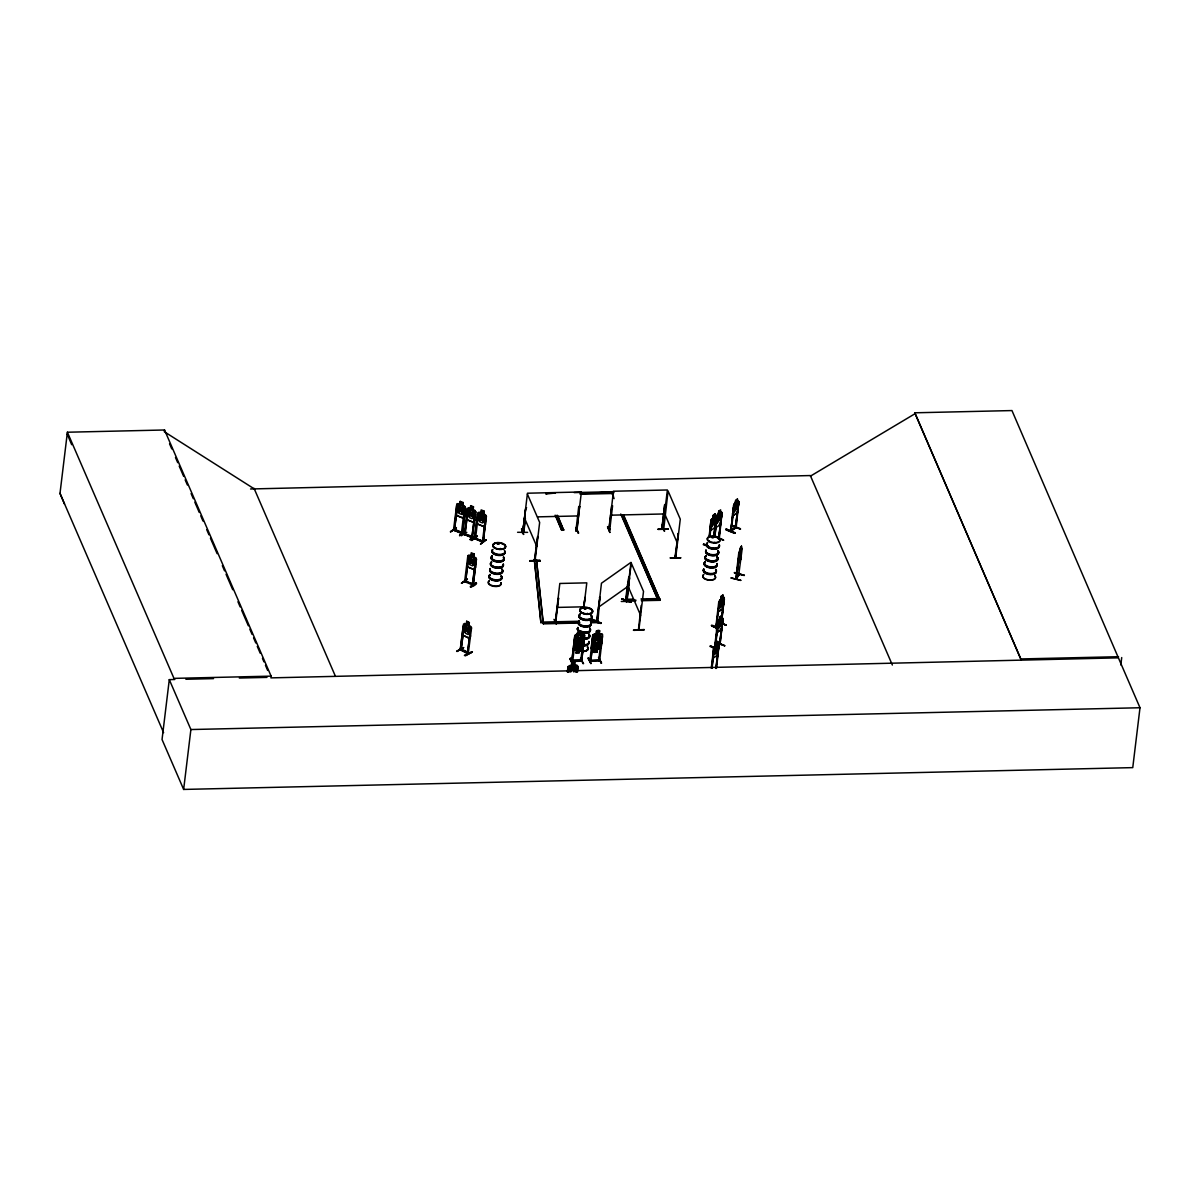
<?xml version="1.0" encoding="UTF-8"?>
<svg xmlns="http://www.w3.org/2000/svg" width="1200" height="1200" viewBox="0 0 1200 1200"><rect width="100%" height="100%" fill="white"/><g stroke="black" fill="none" stroke-linecap="round" stroke-linejoin="round"><path stroke-width="1.5" d="M540.03 561.15L539.955 560.355L529.8 561.12L540.03 561.12L529.83 561.03M529.86 560.655L539.97 560.43M633.795 630.36C665.385 628.395 612.315 630.96 643.89 630.09M670.545 558.18C701.37 557.265 649.185 558.045 680.655 557.91M64.5 504.075L60 493.365L67.395 432.225L164.55 429.99L271.11 676.14L270.9 677.88L1118.4 657.84L1140 707.745L1132.755 767.625L183.645 789.435L162.045 739.53L169.29 679.635L174.81 679.5M164.55 429.99L164.34 431.745L254.295 488.895M183.645 789.435L190.89 729.54L169.29 679.635M450.33 531.795L456.405 527.595L450.825 531.495M456.795 504.21L453.48 530.145L462.255 533.685L465.39 507.705L462.735 505.485L463.095 502.53L460.155 501.405L459.855 504.3L456.795 504.21L454.41 530.52L457.455 506.385L456.675 506.055M454.365 530.475L457.455 506.385M454.65 530.37L453.6 529.23L454.335 529.605M459.885 504.48L460.215 501.36M465.12 531.66C448.32 543.87 476.82 522.72 459.69 535.11M465.06 509.7L464.28 509.37L461.415 533.4L461.55 532.515M466.83 532.365L461.295 535.785M461.37 533.325L461.82 532.32L454.605 529.41M462.045 533.625L462.555 532.65L461.58 532.275M464.7 506.28L465.48 507.705L462.45 533.55L453.825 530.01M464.07 533.505C466.725 534.6 463.26 532.26 464.085 534.495L467.325 508.44L470.28 508.62M464.37 534.3L464.505 533.4M466.47 516.39L467.415 508.53M467.94 510.645L464.88 534.795L467.94 510.645L467.145 510.33M470.355 508.755L470.685 505.635L473.565 506.805L473.04 509.85L474.42 511.38L473.76 516.885L472.035 518.655L469.35 517.56L468.195 514.605L468.855 509.115L470.415 508.71L470.775 505.77M461.865 582.93L467.415 579.03L461.34 583.215M464.76 580.77L464.535 581.625L473.175 585.09M464.64 580.755L465.66 581.805L468.465 557.82L465.465 581.94L464.625 581.67L467.865 555.615L470.865 555.75M470.16 539.79C478.17 531.69 477.81 537.555 470.145 539.355M457.05 651.525L463.635 647.58L457.11 651.03M472.305 536.58L471.855 537.63L474.945 513.51L471.885 537.675C478.26 537.03 452.025 530.31 472.845 537.09M471.78 540.54L477.36 536.13L471.81 540.03M473.145 509.79L475.905 512.025L472.5 537.93L473.04 536.955M470.895 555.93L471.225 552.795L474.105 553.965L473.64 556.98L474.96 558.54L474.285 564.045L472.56 565.815L469.875 564.72L468.72 561.78L469.395 556.275L470.955 555.885M464.13 626.19L461.04 650.31L464.13 626.19L463.185 625.95L460.2 649.86M477.63 514.605L474.54 538.695L483.21 542.235L486.435 516.255L483.63 514.065L484.905 515.655L484.23 521.145L482.505 522.93L479.82 521.835L478.665 518.88L479.34 513.375L480.9 512.985M460.965 650.265C457.965 646.02 471.315 656.97 467.7 652.44M475.17 539.01L474.735 537.645L475.62 538.89M475.425 539.055L478.41 514.92L477.435 514.74M473.58 557.025L474.105 553.965M476.19 582.6C478.065 585.81 462.015 590.43 476.25 582.675M463.575 647.595L456.645 651.27M466.38 624.405L466.665 621.315L469.215 622.68M466.815 621.42L466.455 624.36L465.015 624.69L464.355 630.195L465.39 633.21L467.85 634.44L469.455 632.73L470.13 627.24L468.93 625.59L471.54 627.915L468.195 653.88L460.29 649.905L463.545 623.985L466.38 624.225M480.84 513.03L481.17 509.895L484.05 511.08L483.585 514.08L484.05 511.08M472.575 584.58L475.47 560.67L472.335 584.805M476.325 559.185L473.22 585.135L476.49 559.14L473.745 556.92M472.08 652.26C449.28 662.49 486.855 644.22 465.555 655.74M468.855 625.635L469.38 622.59L466.665 621.315M470.34 629.52L467.46 653.55L470.565 629.4L471.3 629.76L470.565 629.4M480.615 544.02L486.195 539.775M467.49 653.535C469.56 650.58 451.59 646.77 468.45 652.785M468.06 653.805L468.36 653.01M482.4 541.92L485.43 517.785L483.255 541.995M483.075 542.19L486.285 516.285M527.625 532.365L517.59 532.29M521.49 529.05L523.77 534.405M521.61 528.675L523.365 534.42M525.39 518.58L523.875 531.9L522.465 531.81L522.6 533.19L525.675 508.755L522.66 533.25L527.46 493.215L581.4 491.97L576.735 530.73L575.955 530.715L575.88 529.59L577.035 529.785M523.125 532.305L523.02 533.13M523.575 531.645L525.315 518.4M534.345 560.52L537.675 536.49L534.675 560.985L534.42 559.53L535.08 560.865M535.02 560.985L539.655 522.42L527.445 494.205M536.445 559.65L543.015 622.065L540.915 622.695L534.42 559.53L536.445 559.65L543.36 623.85L579.675 623.01M545.985 493.98L555.435 493.02M543.36 623.85L543.015 622.065L541.005 621.945M557.94 516.06L563.655 530.235L561.69 530.28L555.975 516.105M558.6 598.2L555.72 622.2L555.21 621.12M555.315 622.23L559.815 583.47L586.8 582.855L583.74 608.07M558.51 598.02L555.27 622.185M556.335 624.24L553.95 619.35M575.715 527.925L578.625 533.205L576.27 527.91M576.03 529.86L575.925 530.73L578.73 506.55L579.645 506.52L576.93 530.67M567.435 671.43L567.975 666.615L571.425 665.505L569.745 666.615L569.085 672.12M567.45 672.165L568.11 666.72M568.365 672.135L568.815 668.46L567.9 668.475L568.815 668.46M572.325 662.7L570.45 658.245M578.205 634.38L574.77 635.535L571.785 661.5L574.665 637.32L575.655 637.485L574.755 637.515M570.735 672.075L571.41 666.585L574.5 666.51L573.84 672.015M572.895 660.615L572.685 661.5L575.58 637.29M575.94 652.77L576.39 649.665L574.89 648.795L575.55 643.29L577.485 640.875L578.145 635.4L581.235 635.295L580.575 640.785L577.485 640.89L580.575 640.77L581.94 643.065L581.265 648.57L579.495 649.605L579.24 652.65L575.94 652.77L579.24 652.65M578.265 634.41L578.535 631.365L581.865 631.32L581.385 634.365L582.885 635.235L582.225 640.74L580.29 643.155L579.615 648.63L576.54 648.735L577.2 643.23L575.835 640.95L576.495 635.445L578.265 634.41L578.535 631.365M574.65 665.58L575.1 662.475L571.785 662.55L569.955 658.695L571.77 662.715M575.49 671.97L576.165 666.465L574.62 665.52L577.005 665.37L577.965 666.465L577.44 672.12M578.73 644.52C578.385 642.39 584.79 642.435 579.225 639.435C575.73 646.02 575.67 638.28 578.535 644.595M583.365 608.265L585.03 597.405L583.83 608.25M576.45 671.955L576.885 668.265L577.89 668.43L576.885 668.265M576.525 672.135L576.975 668.46M579.12 652.5L579.465 649.545L583.02 648.54M577.275 671.205L577.965 666.465M583.02 663.675L580.635 657.93M581.7 660.03L580.695 661.17L581.925 660.255M580.695 661.17L583.605 637.02L584.52 636.99L581.625 661.185L571.965 661.485M582.885 648.45L583.845 640.59M571.86 661.245L581.625 660.945L584.67 635.205L583.665 634.23M588.42 657.87L590.94 663.6L587.925 658.275M599.82 659.655L599.67 660.495L589.755 660.87L589.785 659.955L590.925 660.39M591.105 648.465L592.725 635.055L596.175 633.96L596.505 630.96C602.82 628.02 596.61 635.805 601.74 633.765L602.655 634.785L601.005 648.135L599.715 649.215L592.065 649.32L591.075 648.405L594.285 649.41M599.79 660.705L589.86 661.095L590.955 660.15M590.67 661.08L593.55 636.885L590.835 661.05M590.88 663.48L588.465 657.825M596.61 620.67L597.495 620.505L596.445 621.645L599.895 597.285L597.825 622.605L590.565 622.77M597.48 649.2L599.25 648.15L599.22 634.875L596.13 634.98L595.47 640.485L593.535 642.87L592.875 648.375L594.405 649.305L593.925 652.35L597.225 652.23L597.45 649.14M594.405 649.305L593.895 652.29L597.225 652.23M596.28 634.05L596.61 631.05M597.825 622.605L597.48 620.82L590.22 620.985M574.17 492.6L613.5 491.685L598.425 492.78M609.87 529.905L609.66 528.795L609.87 529.905L608.79 529.965L611.67 505.785L612.585 505.77L609.735 529.92M609.885 532.485L607.53 526.71L609.825 532.365M601.05 622.98C592.11 622.845 586.14 615.3 601.02 623.01M598.62 657.525L601.56 663.24L599.055 657.915M599.67 660.735L602.505 636.57L601.59 636.6L598.68 660.75L599.715 659.655M631.5 601.335L621.27 601.47M621.81 599.025L630.9 602.31L622.095 598.755M626.52 601.305L625.455 601.17L627.555 584.28M628.71 577.29L626.31 600.9M625.86 601.245L626.445 600.105M626.115 599.895L627.825 585.69M628.26 582.15L628.905 576.81M638.895 629.88L643.515 591.39L631.305 563.175L626.295 601.695L630.975 562.38L601.47 583.215L596.955 621.72M626.715 601.665L629.55 577.725L626.925 602.205L626.22 601.755M641.19 605.475L638.415 629.91M658.02 529.275L668.31 528.795L658.215 529.065M661.815 525.495L664.605 531.225L662.25 525.915M664.71 504.57L661.905 528.765L664.71 504.57L665.7 504.735L664.785 504.765M662.67 528.495C660.495 528.57 663.9 529.215 662.925 527.625M662.7 528.72L667.38 489.99L613.425 491.235L608.97 529.95M661.92 527.865L662.985 527.85L663.645 530.01L668.07 490.965L680.28 519.18L675.705 557.7M664.095 530.745L661.74 525.45M641.385 600.72L660.105 600.3L659.76 598.515L641.025 598.95M660.105 600.3L623.55 514.905M674.97 557.28L678.3 533.265L675.24 557.745L675.09 556.32L675.75 556.77M710.94 520.38L710.025 528.33M709.05 536.925L711.045 520.41L711.75 518.925L715.98 515.94L716.43 516.585M709.35 537.045L711.135 522.3M709.545 536.565L711.33 521.82M709.845 536.685L711.855 519.735L712.935 518.1M712.98 518.16L713.19 515.115L715.095 513.87L714.705 522.765L711.81 526.95L711.195 525.24M714.675 516.96L715.095 513.87M713.565 537.48L715.755 518.7L716.55 518.475L715.755 518.7M713.82 537.255L716.34 516.555L717.375 515.055M714.015 536.775L716.55 516.42M714.315 536.91L716.745 518.34M716.805 521.28L717.42 522.99L720.315 518.805L720.615 509.865L718.8 511.155L717.465 515.775L714.84 536.43L723.555 540.165L714.78 536.58L716.94 517.86M718.545 514.14L718.89 511.185M718.395 538.74L721.86 514.395L719.295 538.56L718.395 538.74L719.01 538.305M718.71 538.875L721.95 512.595L718.86 538.8M723.555 540.165L714.84 536.085M726.18 529.11C753.075 541.23 708.045 521.325 734.955 532.695M722.58 598.17L722.91 595.035L721.095 596.325L720.795 599.325L718.8 601.59L715.785 627.375L716.4 626.955M712.695 655.875L713.625 647.925L718.65 643.485M711.27 668.145L713.715 647.955M716.775 626.265L716.085 627.51L719.235 603.03M711.57 668.265L713.805 649.845M716.145 627.465L719.775 600.945L720.84 599.31M711.9 667.935L714 649.365M716.655 630.18C715.35 626.67 718.725 616.605 723 618.525M712.08 667.92L717.615 622.275M714.855 648.105L717.765 624.15M714.96 647.655L717.96 623.67M720.885 599.355L721.2 596.355L723.015 595.08M715.47 646.77L716.1 648.765L717.93 645.015L716.385 649.185L717.15 651.855L715.92 650.1L714 654.075L715.635 649.74L714.855 647.28L717.12 645.45L716.46 650.94L714.765 652.14L718.485 621.585L719.82 616.965L721.725 615.72M737.955 509.625L737.04 512.955L732.675 515.925L734.13 504.03M719.61 620.01L719.955 617.055L721.65 615.855M733.665 510.375L734.295 512.1L737.175 507.9L737.415 499.11L733.515 505.56L730.98 530.88M733.635 507.45L730.68 531.45L733.83 506.97M717.345 644.505L717.675 641.37L717.315 644.325M731.22 531.105L734.325 504.87L735.66 500.25L737.475 498.975L737.145 502.095L738.42 501.195M721.56 615.825L721.995 619.11M717.81 627.09L718.44 628.8L721.32 624.615L724.155 599.565L721.275 618.63M721.74 618.465L724.245 597.75L722.655 598.02M715.74 668.355L718.92 645.9L716.55 668.13M721.71 619.83L724.35 597.795M716.04 668.49L719.1 644.13M719.925 644.64L722.955 618.405L719.415 644.55L722.88 620.205L720.03 644.115M734.145 504.105L738.465 501.075L738.915 501.72L735.24 527.835L738.69 503.475L736.14 527.64L730.845 531.375M738.81 501.69L735.705 527.895M721.47 623.535L725.925 624.825M744.36 575.37L734.415 572.565L744.36 575.325M731.895 525.42L740.475 528.735M741.96 548.07L738.75 553.14L735.765 578.925L739.485 574.455L739.2 573.42M739.23 557.115L740.925 550.2L739.89 551.61L736.515 578.625L739.005 554.505M739.395 574.44L736.11 579.015L739.335 552.375L741.555 546.15L740.49 547.92M739.38 551.595L740.445 547.665M741.165 547.02L740.37 548.91M741.93 548.19L741.15 549.24L741.45 546.12M738.72 574.815L742.185 548.64M740.85 580.26L730.86 577.89L740.685 580.455M914.805 412.8L1021.245 660.06L914.805 412.8L1011.96 410.565L1118.4 657.84M1120.83 664.98L1121.715 657.555M461.28 533.325L462.33 533.43M465.135 534.645L464.295 534.285M465.66 581.805L464.685 581.415M465.57 581.07L464.79 580.545L464.655 581.64M474.435 538.68L477.75 512.76L480.81 512.85M483.075 541.32L475.5 538.425L483.315 541.35M735.66 527.085L736.29 526.68L735.42 526.86M719.025 537.945L718.5 537.87M737.82 562.86L741.24 548.835M736.245 577.545L739.065 574.35M709.995 528.24L710.295 530.82L714.525 527.745L715.47 524.49M720.165 523.86C722.325 515.34 720.09 528.18 715.815 526.83L715.605 524.28M723.24 605.685L722.34 608.925L718.11 612L717.945 609.54M723.39 605.7L722.475 609.03L718.17 611.865M721.95 626.325L721.05 629.565L716.82 632.64L721.155 629.61L722.1 626.34M712.665 655.785L712.965 658.365L717.195 655.29L717.99 652.02M717.225 655.365L718.14 652.035M658.14 529.44L668.25 529.14M725.82 529.8L734.625 533.355M726.105 529.515L734.925 533.16M707.745 546.375L703.62 544.35M714.375 648.225L709.995 646.44M497.115 543.57L498.18 543.03M497.94 543.705L498.015 543.075M499.08 543.915L498.645 543.3M500.43 548.415L499.875 548.985L500.925 548.88M585.945 608.97L584.175 608.43L585.12 608.325M587.61 613.995L587.13 613.41M587.55 613.41L587.355 614.01M713.025 537.855L711.57 537.39L712.74 537.09M714.255 542.595L715.29 542.775M469.29 638.25L470.58 635.805L469.335 638.37L463.14 635.28L462.66 631.86M574.08 640.98L575.43 637.95L583.17 637.68L583.98 640.635M582.345 646.065L583.725 643.11L582.345 646.065L574.56 646.275L573.81 643.44M593.4 637.545L592.065 640.56C592.02 635.67 602.64 634.695 601.965 640.215M600.225 645.51L601.56 642.615M591.795 643.035L592.575 645.93L600.33 645.66L601.695 642.69M464.535 515.61L463.23 518.22L456.465 515.46L455.895 512.085M474.915 519.825L473.7 522.495L466.95 519.735L466.365 516.36M476.85 520.635L477.42 524.01L484.185 526.77L485.43 524.19M484.185 526.77L485.49 524.145M474.24 569.655L475.53 567.045L474.24 569.655L467.475 566.91L466.845 563.565M716.505 516.42L717.27 514.935M717.675 622.275L718.38 620.775M523.98 531.03L523.11 531.09M608.895 529.08L609.975 529.035M714.525 647.28L715.545 645.66M450.75 531.885L456.285 527.97M461.76 583.32L467.31 579.375M735.9 577.95L738.795 574.185M737.925 563.49L740.52 559.875C743.61 549.54 737.19 569.715 737.895 561.09M573.27 669.96L575.76 666.555L572.7 669.315C571.8 664.905 568.215 666.63 571.905 670.02M730.485 530.445L735.63 527.325M731.325 530.235L730.5 530.325M716.64 627.165L715.815 627.27M715.065 647.22L715.215 646.725M714.495 648.03L710.28 645.87L714.705 647.595M499.02 543.81L497.58 544.065M584.805 608.565L585.81 608.505M585.615 608.85L584.205 608.775M711.6 537.135L712.455 536.76M571.77 660.405L580.71 660.105M522.84 530.805L523.965 531.255M522.69 531.72L523.77 531.9M575.805 530.685L576.84 530.475M608.79 529.725L609.645 529.71M574.875 635.565L576.075 634.485L583.755 634.185L584.67 635.205M601.68 633.87L594.045 634.08L592.86 635.145L589.875 661.065M600.195 597.405L599.4 597.645M739.005 503.61L738.195 503.835M735.315 527.205L730.89 530.535M730.425 531.285L735.855 527.4M740.415 529.23L731.655 525.18M457.995 503.55L464.64 506.355M463.095 502.53L462.57 505.575L463.95 507.105L463.275 512.61L461.55 514.38L458.865 513.285L457.71 510.345L458.385 504.84L459.945 504.45M456.465 515.46L463.23 518.055M468.465 507.825L475.17 510.555M475.905 512.025L475.065 510.675M466.95 519.735L473.7 522.315M475.545 513.96L474.75 513.645M478.89 512.13L485.655 514.815M459.585 535.575L465.57 531.78M477.42 524.01L484.185 526.59M486.015 518.235L485.235 517.92M470.19 539.415L475.71 535.5M471.285 540.345L477.345 536.13M480.54 544.11L486.135 539.715L480.645 543.645M467.685 557.49L468.465 557.82M467.895 555.735L469.035 555.105L475.71 557.715M476.43 559.185L475.65 557.76M467.475 566.91L474.3 569.61M476.07 561.135L475.29 560.805M473.13 584.22L472.53 583.965M472.56 583.95L465.54 581.325L473.475 584.055M470.595 587.01L476.58 583.23M735.96 500.58L737.04 499.815L735.84 501.57M717.285 515.01L721.5 511.95L721.98 512.715M722.16 514.515L721.35 514.755M733.005 508.305L738.48 504.465M598.56 607.17L628.065 586.335M732.66 515.91L737.01 512.895M703.335 544.665L703.695 543.945L708.09 545.745M719.67 600.135L723.795 597.105L724.275 597.87M724.47 599.685L723.66 599.91M720.105 617.295L721.2 616.53L719.985 618.285M723.18 620.325L722.37 620.565M725.85 625.32L721.53 623.04M715.8 642.39L724.875 645.75L715.86 641.895M717.765 641.415L715.95 642.69M719.22 646.02L718.425 646.245M914.67 413.925L810.45 476.13M464.595 623.415L470.775 626.52L471.54 627.915M463.14 635.28L469.335 638.37M465.105 655.545L471.705 651.99M596.955 620.37L597.36 621.33M498.48 567.99L497.79 567.96M714.585 542.49L714.81 542.715M585.555 632.88L584.775 632.895M713.07 537.375L711.735 537.405M462.315 532.83L454.725 529.755M464.955 533.865L464.85 534.735M571.815 660.375L580.68 660.36M608.82 528.84L609.945 529.275M662.82 527.64L661.86 528.09M576.735 530.73L575.82 530.505M474.735 537.645L475.515 538.845M474.63 538.515L483.405 542.07M583.2 637.74L575.43 637.95M593.43 637.59L601.185 637.32L601.845 640.23M574.08 649.74L576.39 649.665M581.73 649.62L574.05 649.89L573.12 648.885M597.585 649.29L599.715 649.215M599.835 630.9L596.505 630.96M583.755 634.185L581.505 634.26M584.61 637.17L583.605 637.02M593.64 637.065L592.74 637.095M574.65 646.185L582.255 645.915A6.51 3.24 6.9 0 0 588.66 642.495M592.575 645.93L600.33 645.66M580.515 658.395L583.575 663.6M590.055 660.21L598.665 659.94M526.605 507.735L525.78 507.945M579.72 506.715L578.73 506.55M576.015 529.575L576.825 529.56M250.56 488.985L810.33 475.545L892.365 665.025M580.23 493.5L613.95 492.72L613.5 491.685M580.14 494.235L611.985 493.515M537.57 516.87L578.505 515.925M610.53 515.19L664.47 513.945M561.78 529.53L563.745 529.485M626.04 599.295L633.525 599.115M646.545 599.565L659.67 599.265M626.49 600.315L635.85 600.105M641.475 599.985L660.195 599.55M626.4 601.065L635.76 600.855M556.92 607.425L583.89 606.81M543.015 622.065L579.315 621.24M562.89 622.365L579.225 621.99M543.465 623.1L579.765 622.26M590.655 622.02L597.915 621.855M569.31 665.61L577.005 665.37M271.11 676.14L173.97 678.375L67.395 432.225M1021.38 658.935L1118.535 656.715M185.88 679.26L213.525 678.615M239.325 678.03L266.97 677.385M190.89 729.54L1140 707.745M460.53 648.87L461.115 649.395M712.335 536.85L713.535 537.345M744.21 575.505L734.385 572.94M472.53 537.9L464.115 534.48M497.925 543.975L497.13 543.705M601.11 663.18L598.56 657.48M501.06 582.87L501.075 583.065A6.51 3.24 6.9 0 1 493.605 586.335A6.51 3.24 6.9 0 1 489.21 580.995M731.655 525.57L740.46 529.11M621.87 598.905L630.93 602.355M715.98 515.94L716.37 516.675M711.75 518.925L710.985 520.425M703.575 544.44L708.03 546.24M718.11 612L717.915 609.45M721.53 623.385L726.165 625.11M717.465 627.54C709.92 623.37 709.005 625.74 717.12 628.17M717.375 627.945L711.525 625.56L717.405 628.035M464.25 534.285L472.77 537.72M715.86 642.285L724.62 645.825M722.49 598.125L723.27 598.47L722.61 603.975L721.425 606.975L719.73 608.16L719.1 606.45M717.24 644.46L718.035 644.805L716.175 653.31L714.48 654.495L713.865 652.785M741.045 549.225L740.82 554.94L738.945 559.47L738.675 557.88M599.34 633.9L600.87 634.815L600.195 640.32L598.26 642.735L597.6 648.21L594.525 648.315L595.185 642.825L593.82 640.545L594.48 635.04L596.16 633.9M718.56 643.44L719.04 644.205M575.835 527.46L578.145 533.085M665.16 514.92L677.385 543.135M623.46 515.655L658.92 597.555M613.455 496.17L611.985 492.765L614.1 498.63M621.585 514.95L657.69 599.31L620.76 513.99M628.41 587.13L640.62 615.345M557.115 515.13L563.655 530.235M546.075 493.245L546.51 494.265M555.15 515.175L561.69 530.28M524.535 518.16L536.76 546.375M254.055 488.325L335.34 676.08M169.545 443.76L171.78 448.92M175.485 457.5L177.72 462.66M179.205 466.095L183.675 476.385M185.16 479.82L187.38 484.98M191.1 493.56L193.335 498.72M194.82 502.155L199.275 512.46M200.775 515.88L202.995 521.04M206.715 529.62L208.95 534.78M210.435 538.215L217.125 553.665M222.33 565.68L224.565 570.84M226.05 574.275L232.74 589.725M237.945 601.755L240.165 606.9M241.665 610.335L248.355 625.785M249.84 629.22L252.06 634.38M253.56 637.815L255.78 642.96M257.265 646.395L260.25 653.265M262.47 658.41L263.97 661.845M265.455 665.28L267.675 670.44M60 493.365L163.605 732.675M67.185 433.98L71.685 444.69M591.885 642.96L592.665 645.825M583.08 637.785L583.875 640.65M732.48 513.375L732.78 515.97M716.625 630.09L716.925 632.685M534.33 560.265L540.915 622.695M590.94 623.655A6.51 3.24 6.9 0 1 583.545 626.895A6.51 3.24 6.9 0 1 579.165 621.57M591.075 623.265A6.6 3.285 6.9 0 1 583.575 626.565A6.6 3.285 6.9 0 1 579.135 621.15M589.68 628.41A6.51 3.24 6.9 0 1 588.93 631.935A6.51 3.24 6.9 0 1 582.03 632.34M580.5 631.845A6.51 3.24 6.9 0 1 577.77 627.885M589.725 628.11A6.51 3.24 6.9 0 1 584.58 632.4A6.51 3.24 6.9 0 1 577.8 627.57M591.285 615.795A6.6 3.285 6.9 0 1 585.225 620.07A6.6 3.285 6.9 0 1 579.93 614.535M591.075 622.545A6.51 3.24 6.9 0 1 583.665 625.8A6.51 3.24 6.9 0 1 579.3 620.46M591.15 616.2A6.51 3.24 6.9 0 1 585.18 620.415A6.51 3.24 6.9 0 1 579.96 614.955M591.12 622.92A6.6 3.285 6.9 0 1 583.605 626.22A6.6 3.285 6.9 0 1 579.18 620.805M591.33 615.45A6.6 3.285 6.9 0 1 585.27 619.74A6.6 3.285 6.9 0 1 579.975 614.205M591.285 615.09A6.51 3.24 6.9 0 1 585.315 619.305A6.51 3.24 6.9 0 1 580.095 613.845M589.71 627.96A6.48 3.225 6.9 0 1 584.595 632.22A6.48 3.225 6.9 0 1 577.86 627.435M588.795 642.105A6.6 3.285 6.9 0 1 582.15 645.525M587.4 647.175A6.51 3.24 6.9 0 1 586.08 650.955A6.51 3.24 6.9 0 1 578.235 650.61M578.28 650.235A6.495 3.225 6.9 0 0 586.11 650.58A6.495 3.225 6.9 0 0 587.445 646.8A6.51 3.24 6.9 0 1 586.11 650.73A6.51 3.24 6.9 0 1 578.25 650.385M589.605 628.95A6.495 3.225 6.9 0 1 588.855 632.46A6.495 3.225 6.9 0 1 581.97 632.865M579.15 631.71A6.495 3.225 6.9 0 1 577.725 628.425M589.005 634.635A6.6 3.285 6.9 0 1 584.64 638.985M576.795 635.79A6.6 3.285 6.9 0 1 577.65 633.375M588.795 641.385A6.51 3.24 6.9 0 1 582.24 644.76M588.87 635.04A6.51 3.24 6.9 0 1 584.58 639.33M576.69 635.31A6.51 3.24 6.9 0 1 577.68 633.795M588.84 641.76A6.6 3.285 6.9 0 1 582.18 645.18M589.05 634.29A6.6 3.285 6.9 0 1 582.99 638.58M576.84 635.445A6.6 3.285 6.9 0 1 577.695 633.045M589.005 633.93A6.51 3.24 6.9 0 1 583.035 638.145M576.975 635.07A6.51 3.24 6.9 0 1 577.815 632.685M589.665 628.605A6.51 3.24 6.9 0 1 588.915 632.13A6.51 3.24 6.9 0 1 582.015 632.535M580.47 632.04A6.51 3.24 6.9 0 1 577.74 628.08M503.355 557.865A6.495 3.225 6.9 0 1 497.4 562.065A6.495 3.225 6.9 0 1 492.195 556.62M503.505 557.46A6.6 3.285 6.9 0 1 497.445 561.735A6.6 3.285 6.9 0 1 492.15 556.2M503.325 564.03A6.51 3.24 6.9 0 1 495.915 567.285A6.51 3.24 6.9 0 1 491.52 561.93M504.885 551.715A6.6 3.285 6.9 0 1 497.385 555A6.6 3.285 6.9 0 1 492.945 549.6M503.49 556.755A6.495 3.225 6.9 0 1 497.535 560.955A6.495 3.225 6.9 0 1 492.315 555.51M504.75 552.09A6.495 3.225 6.9 0 1 498.195 555.465A6.495 3.225 6.9 0 1 492.285 550.725M503.535 557.115A6.6 3.285 6.9 0 1 497.475 561.39A6.6 3.285 6.9 0 1 492.195 555.87M504.345 550.515A6.6 3.285 6.9 0 1 499.14 554.85A6.6 3.285 6.9 0 1 492.27 549.975M504.885 550.995A6.495 3.225 6.9 0 1 498.33 554.355A6.495 3.225 6.9 0 1 492.42 549.615M503.445 564.72A6.465 3.21 6.9 0 1 495.12 566.925A6.465 3.21 6.9 0 1 491.58 561.795M501.075 576.705A6.495 3.225 6.9 0 1 495.12 580.905A6.495 3.225 6.9 0 1 489.915 575.46M501.225 576.3A6.6 3.285 6.9 0 1 495.165 580.575A6.6 3.285 6.9 0 1 489.87 575.04M501.015 582.705A6.465 3.21 6.9 0 1 493.65 585.945A6.465 3.21 6.9 0 1 489.3 580.635M502.02 569.685A6.6 3.285 6.9 0 1 496.815 574.035A6.6 3.285 6.9 0 1 489.945 569.145M501.21 575.595A6.495 3.225 6.9 0 1 495.255 579.795A6.495 3.225 6.9 0 1 490.035 574.35M502.47 570.93A6.495 3.225 6.9 0 1 495.915 574.305A6.495 3.225 6.9 0 1 490.005 569.565M501.255 575.955A6.6 3.285 6.9 0 1 495.195 580.23A6.6 3.285 6.9 0 1 489.915 574.71M502.065 569.355A6.6 3.285 6.9 0 1 496.86 573.69A6.6 3.285 6.9 0 1 489.99 568.815M502.02 568.98A6.495 3.225 6.9 0 1 496.89 573.255A6.495 3.225 6.9 0 1 490.14 568.455M503.175 564.855A6.465 3.21 6.9 0 1 495.81 568.08A6.465 3.21 6.9 0 1 491.475 562.785M503.265 564.525A6.51 3.24 6.9 0 1 495.855 567.78A6.51 3.24 6.9 0 1 491.46 562.425M503.28 564.315A6.51 3.24 6.9 0 1 495.87 567.555A6.51 3.24 6.9 0 1 491.505 562.23M718.395 552.39A6.51 3.24 6.9 0 1 711.84 555.765A6.51 3.24 6.9 0 1 705.915 551.01M717.945 551.145A6.6 3.285 6.9 0 1 712.74 555.48A6.6 3.285 6.9 0 1 705.87 550.605M717.135 557.115A6.51 3.24 6.9 0 1 711.165 561.33A6.51 3.24 6.9 0 1 705.945 555.87M717.18 556.71A6.495 3.225 6.9 0 1 711.21 560.91A6.51 3.24 6.9 0 1 705.96 555.6A6.495 3.225 6.9 0 0 711.21 560.91A6.51 3.24 6.9 0 0 717.18 556.845M719.325 545.4A6.6 3.285 6.9 0 1 711.825 548.685A6.6 3.285 6.9 0 1 707.385 543.285M717.945 550.425A6.51 3.24 6.9 0 1 712.815 554.715A6.51 3.24 6.9 0 1 706.05 549.9M719.205 545.775A6.51 3.24 6.9 0 1 711.795 549.03A6.51 3.24 6.9 0 1 707.415 543.69M717.975 550.8A6.6 3.285 6.9 0 1 712.785 555.15A6.6 3.285 6.9 0 1 705.915 550.26M719.37 545.055A6.6 3.285 6.9 0 1 711.87 548.34A6.6 3.285 6.9 0 1 707.43 542.94M719.34 544.665A6.51 3.24 6.9 0 1 711.93 547.92A6.51 3.24 6.9 0 1 707.55 542.58M715.53 570.375A6.51 3.24 6.9 0 1 710.4 574.665A6.51 3.24 6.9 0 1 703.635 569.85M715.665 569.985A6.6 3.285 6.9 0 1 710.46 574.32A6.6 3.285 6.9 0 1 703.59 569.445M714.855 575.925A6.51 3.24 6.9 0 1 708.885 580.155A6.51 3.24 6.9 0 1 703.665 574.695M714.9 575.685A6.51 3.24 6.9 0 1 708.915 579.915A6.51 3.24 6.9 0 1 703.68 574.44M717.06 557.685A6.495 3.225 6.9 0 1 712.77 561.975A6.495 3.225 6.9 0 1 704.895 557.97M705.18 557.16A6.495 3.225 6.9 0 1 705.885 556.455M717.06 564.24A6.6 3.285 6.9 0 1 709.545 567.525A6.6 3.285 6.9 0 1 705.105 562.125M715.665 569.265A6.51 3.24 6.9 0 1 710.535 573.555A6.51 3.24 6.9 0 1 703.77 568.74M716.925 564.615A6.51 3.24 6.9 0 1 709.515 567.87A6.51 3.24 6.9 0 1 705.135 562.53M715.695 569.64A6.6 3.285 6.9 0 1 710.505 573.99A6.6 3.285 6.9 0 1 703.635 569.1M717.09 563.895A6.6 3.285 6.9 0 1 709.59 567.18A6.6 3.285 6.9 0 1 705.15 561.78M717.06 563.505A6.51 3.24 6.9 0 1 709.65 566.76A6.51 3.24 6.9 0 1 705.27 561.42M717.12 557.325A6.51 3.24 6.9 0 1 711.135 561.555A6.51 3.24 6.9 0 1 705.9 556.095M459.825 505.425L459.15 510.93L461.835 512.025L462.51 506.52L459.825 505.425M460.725 502.185L460.605 503.16L462.33 503.865L462.45 502.89L460.725 502.185M470.295 509.7L469.635 515.205L472.32 516.3L472.98 510.795L470.295 509.7M471.195 506.46L471.075 507.435L472.8 508.14L472.92 507.165L471.195 506.46M470.835 556.86L470.16 562.365L472.845 563.46L473.52 557.955L470.835 556.86M471.72 553.62L471.6 554.61L473.34 555.315L473.46 554.325L471.72 553.62M466.335 625.35L465.675 630.855L468.135 632.07L468.81 626.58L466.335 625.35M467.19 622.125L468.66 623.895L467.19 622.125M480.78 513.975L480.105 519.465L482.79 520.56L483.465 515.07L480.78 513.975M481.68 510.72L481.56 511.71L483.285 512.415L483.405 511.425L481.68 510.72M571.785 662.55L571.455 665.565L571.815 662.61M572.37 663.135L572.25 664.11L574.245 664.065L574.365 663.09L572.37 663.135M576.795 651.165L576.675 652.155L578.655 652.08L578.775 651.105L576.795 651.165M579.12 631.935L579 632.925L580.98 632.85L581.1 631.875L579.12 631.935M594.765 650.76L594.645 651.735L596.64 651.675L596.745 650.685L594.765 650.76M597.105 631.53L596.985 632.505L598.965 632.445L599.085 631.455L597.105 631.53M712.755 519.09L712.095 524.595L713.79 523.41L714.45 517.905L712.185 519.735L712.965 522.195L711.33 526.53L713.25 522.57L714.48 524.325L713.715 521.64L715.26 517.575L713.43 521.235L712.755 519.21M713.475 515.445L713.355 516.42L714.57 514.68L713.475 515.445M718.365 515.145L717.705 520.635L719.4 519.45L720.06 513.945L718.365 515.145M719.085 511.485L718.965 512.475L720.18 510.72L719.085 511.485M720.675 600.3L720.015 605.805L721.71 604.605L722.37 599.115L720.105 600.945L720.87 603.405L719.25 607.74L721.155 603.765L722.385 605.52L721.62 602.85L723.18 598.77L721.35 602.43L720.72 600.435M721.395 596.655L721.275 597.63L722.49 595.89L721.395 596.655M716.145 642.99L716.04 643.965L717.24 642.225L716.145 642.99M719.385 620.955L718.725 626.445L720.42 625.26L721.08 619.755L718.815 621.585L719.58 624.045L717.96 628.38L719.88 624.42L721.095 626.175L720.345 623.49L721.875 619.32L720.06 623.085L719.43 621.075M735.24 504.24L734.58 509.73L736.26 508.545L736.935 503.04L735.24 504.24M717.825 515.655L718.575 518.235L716.94 522.57L718.86 518.61L720.09 520.365L719.325 517.68L720.87 513.615L719.04 517.275L717.825 515.655M592.17 619.83L600.99 623.475L592.155 619.875M465.255 624.9L466.53 629.13C462.42 630.96 465.45 634.185 466.98 630.015L468.93 634.02L467.625 629.64L469.695 627.225L468.885 626.73L467.175 628.725L465.255 624.9M576.96 635.505L578.64 638.82L576.015 642.285L577.755 645.27L575.28 648.705L578.325 645.915C578.91 650.325 583.185 648.54 579.12 645.195L581.745 641.745L580.02 638.76L582.51 635.43L579.45 638.115L578.025 635.49L576.96 635.505M594.945 635.085L596.625 638.415L594.015 641.97L597.21 639.015C597.765 643.65 602.175 641.85 597.99 638.34L600.465 634.905L597.435 637.695L596.01 635.085L594.945 635.085M598.83 647.985L597.66 648.03L596.31 645.495L593.265 648.285L595.74 644.85C591.555 641.355 595.965 639.555 596.52 644.175L599.715 641.22L597.105 644.79L598.83 647.985M458.67 505.035L460.08 509.175C455.655 511.2 458.97 514.26 460.59 510.03L462.735 513.915L461.28 509.64L463.485 507L460.8 508.74L458.67 505.035M469.155 509.31L470.565 513.45C466.14 515.475 469.455 518.535 471.06 514.305L473.22 518.19L471.75 513.9C475.515 511.905 473.25 509.13 471.27 513.015L469.155 509.31M479.625 513.585L481.035 517.71C476.61 519.75 479.925 522.795 481.545 518.58L483.69 522.465L482.235 518.175C486.21 516.18 483.36 513.255 481.755 517.275L479.625 513.585M469.68 556.47L471.09 560.61C466.665 562.635 469.98 565.695 471.6 561.48L473.745 565.35L472.29 561.075L474.495 558.435L471.795 560.175L469.68 556.47M598.545 640.35L595.47 640.455L598.545 640.38M580.29 643.125L577.2 643.23L580.29 643.155M598.26 642.705L595.185 642.825L598.26 642.735M573.015 663.525L570.51 658.23L572.94 663.57M581.49 612.345A6.51 3.24 6.9 0 0 592.41 612.09A6.51 3.24 6.9 0 0 584.805 607.26A6.51 3.24 6.9 0 0 581.49 612.345M581.43 612.87A6.495 3.225 6.9 0 0 592.335 612.615A6.495 3.225 6.9 0 0 584.745 607.815A6.495 3.225 6.9 0 0 581.43 612.87M581.445 612.54A6.51 3.24 6.9 0 0 592.395 612.285A6.51 3.24 6.9 0 0 584.775 607.455A6.51 3.24 6.9 0 0 581.445 612.54M494.475 547.575A6.51 3.24 6.9 0 0 505.41 547.335A6.51 3.24 6.9 0 0 497.79 542.505A6.51 3.24 6.9 0 0 494.475 547.575M494.46 547.92A6.465 3.21 6.9 0 0 505.32 547.665A6.48 3.225 6.9 0 0 497.76 542.865A6.48 3.225 6.9 0 0 494.46 547.905A6.48 3.225 6.9 0 0 505.335 547.665A6.465 3.21 6.9 0 0 497.76 542.88A6.465 3.21 6.9 0 0 494.46 547.92M708.945 541.035A6.51 3.24 6.9 0 0 719.88 540.795A6.51 3.24 6.9 0 0 712.26 535.965A6.51 3.24 6.9 0 0 708.945 541.035M708.9 541.59A6.48 3.225 6.9 0 0 719.775 541.35A6.48 3.225 6.9 0 0 712.2 536.535A6.48 3.225 6.9 0 0 708.9 541.59"/></g></svg>
